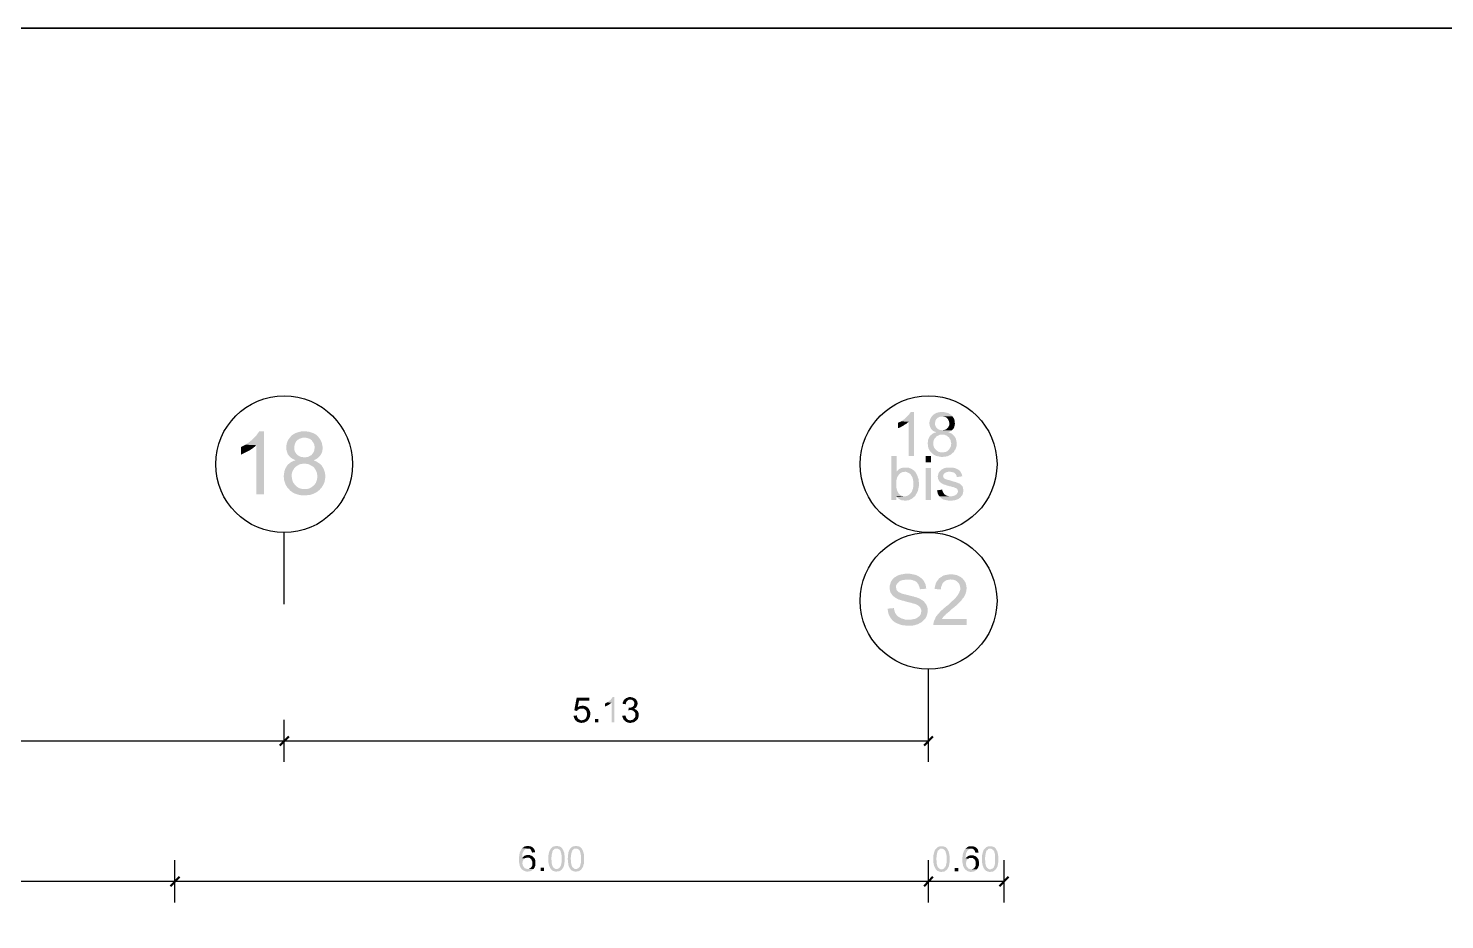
# Model space of a CAD drawing. Header units: millimetres. Extents: x 0.3 to 47.5, y 0.1 to 28.
# Drawn here: x 38.607 to 43.046, y 25.173 to 27.968 of the extents above; entities that cross this region are included whole.
import ezdxf

# ---------------------------------------------------------------- set-up
doc = ezdxf.new("R2010")
doc.units = ezdxf.units.MM
doc.layers.add('PDF _Geometria', color=7, linetype='Continuous')
doc.layers.add('PDF _Riempimenti solidi', color=7, linetype='Continuous')

msp = doc.modelspace()

# ---------------------------------------------------------------- hatches: boundary and pattern name
at = {"layer": 'PDF _Riempimenti solidi', "transparency": 33554559}
for points in [[(41.3433, 26.7357), (41.34, 26.7341), (41.3358, 26.7324), (41.3325, 26.7307), (41.3325, 26.7141), (41.3333, 26.7141), (41.3367, 26.7157), (41.34, 26.7166), (41.3433, 26.7182), (41.3467, 26.7207), (41.3508, 26.7224), (41.3508, 26.7232), (41.355, 26.7257), (41.3583, 26.7274), (41.3608, 26.7299), (41.3642, 26.7324), (41.3667, 26.7341)], [(41.3833, 26.7649), (41.3725, 26.7649), (41.3725, 26.7641), (41.3708, 26.7616), (41.3683, 26.7582), (41.3658, 26.7557), (41.3633, 26.7524), (41.3608, 26.7499), (41.3575, 26.7466), (41.355, 26.7449), (41.3525, 26.7424), (41.3492, 26.7399), (41.3467, 26.7382), (41.3433, 26.7357), (41.3667, 26.7341), (41.3667, 26.6266), (41.3833, 26.6266)], [(41.4717, 26.7649), (41.4658, 26.7649), (41.4617, 26.7641), (41.4583, 26.7632), (41.4542, 26.7624), (41.4508, 26.7607), (41.4483, 26.7591), (41.445, 26.7574), (41.4408, 26.7532), (41.4383, 26.7499), (41.4367, 26.7474), (41.435, 26.7441), (41.4333, 26.7407), (41.4325, 26.7374), (41.4317, 26.7332), (41.4317, 26.7266), (41.4325, 26.7224), (41.4333, 26.7191), (41.435, 26.7157), (41.4367, 26.7124), (41.4392, 26.7091), (41.4417, 26.7066), (41.445, 26.7049), (41.4483, 26.7032), (41.4525, 26.7016), (41.4517, 26.7007), (41.4475, 26.6999), (41.4408, 26.6966), (41.4383, 26.6941), (41.435, 26.6916), (41.4333, 26.6891), (41.4325, 26.6882), (41.43, 26.6849), (41.4292, 26.6816), (41.4275, 26.6782), (41.4267, 26.6741), (41.4267, 26.6707), (41.4258, 26.6666), (41.4267, 26.6624), (41.4267, 26.6591), (41.4275, 26.6549), (41.4283, 26.6516), (41.43, 26.6482), (41.4317, 26.6449), (41.4333, 26.6424), (41.4358, 26.6391), (41.4383, 26.6366), (41.4717, 26.6382), (41.4683, 26.6382), (41.4642, 26.6391), (41.4608, 26.6399), (41.4575, 26.6416), (41.4542, 26.6441), (41.4492, 26.6491), (41.4467, 26.6524), (41.4458, 26.6549), (41.4442, 26.6591), (41.4442, 26.6624), (41.4433, 26.6666), (41.4433, 26.6699), (41.4442, 26.6732), (41.445, 26.6766), (41.4467, 26.6799), (41.4492, 26.6832), (41.4517, 26.6857), (41.4533, 26.6882), (41.4633, 26.6932), (41.4675, 26.6941), (41.505, 26.6941), (41.5017, 26.6966), (41.495, 26.6999), (41.4908, 26.7016), (41.495, 26.7032), (41.4983, 26.7049), (41.5017, 26.7074), (41.4717, 26.7074), (41.4683, 26.7082), (41.465, 26.7082), (41.4608, 26.7099), (41.4583, 26.7116), (41.455, 26.7141), (41.4533, 26.7157), (41.4517, 26.7191), (41.45, 26.7224), (41.4492, 26.7257), (41.4492, 26.7316), (41.45, 26.7349), (41.4508, 26.7391), (41.4525, 26.7416), (41.455, 26.7449), (41.4575, 26.7466), (41.4608, 26.7482), (41.4642, 26.7499), (41.4675, 26.7507), (41.4717, 26.7507), (41.5033, 26.7516), (41.5, 26.7549), (41.4992, 26.7557), (41.4967, 26.7574), (41.4933, 26.7599), (41.49, 26.7616), (41.4833, 26.7632), (41.4792, 26.7641), (41.4758, 26.7649)], [(41.5033, 26.7516), (41.4717, 26.7507), (41.4742, 26.7507), (41.4783, 26.7499), (41.4817, 26.7491), (41.485, 26.7474), (41.4875, 26.7449), (41.4892, 26.7432), (41.4908, 26.7399), (41.4925, 26.7366), (41.4933, 26.7332), (41.4942, 26.7291), (41.4942, 26.7274), (41.4933, 26.7232), (41.4917, 26.7199), (41.49, 26.7166), (41.4875, 26.7141), (41.4858, 26.7124), (41.4825, 26.7099), (41.4758, 26.7082), (41.4717, 26.7074), (41.5017, 26.7074), (41.5042, 26.7099), (41.5067, 26.7124), (41.5092, 26.7174), (41.51, 26.7207), (41.5108, 26.7249), (41.5117, 26.7291), (41.5108, 26.7316), (41.5108, 26.7349), (41.51, 26.7391), (41.5092, 26.7424), (41.5075, 26.7457), (41.505, 26.7491)], [(39.3458, 26.7041), (39.33, 26.7041), (39.33, 26.7032), (39.3275, 26.6991), (39.3242, 26.6949), (39.3217, 26.6907), (39.3133, 26.6824), (39.3083, 26.6782), (39.3058, 26.6757), (39.3017, 26.6724), (39.2975, 26.6691), (39.2925, 26.6657), (39.2883, 26.6624), (39.3217, 26.6607), (39.3217, 26.5066), (39.3458, 26.5066)], [(39.4725, 26.7041), (39.4642, 26.7041), (39.4592, 26.7032), (39.4533, 26.7016), (39.4483, 26.6999), (39.4433, 26.6982), (39.4392, 26.6957), (39.435, 26.6932), (39.4308, 26.6899), (39.4292, 26.6874), (39.4258, 26.6832), (39.4225, 26.6791), (39.42, 26.6741), (39.4183, 26.6691), (39.4167, 26.6641), (39.4158, 26.6591), (39.4158, 26.6491), (39.4167, 26.6432), (39.4183, 26.6382), (39.42, 26.6332), (39.4233, 26.6291), (39.4233, 26.6282), (39.43, 26.6216), (39.435, 26.6182), (39.44, 26.6157), (39.445, 26.6132), (39.4442, 26.6132), (39.4383, 26.6116), (39.4333, 26.6091), (39.4292, 26.6066), (39.4208, 26.5999), (39.4175, 26.5957), (39.4167, 26.5941), (39.4142, 26.5899), (39.4117, 26.5849), (39.41, 26.5799), (39.4092, 26.5749), (39.4083, 26.5691), (39.4075, 26.5632), (39.4083, 26.5582), (39.4083, 26.5524), (39.41, 26.5474), (39.4117, 26.5424), (39.4133, 26.5374), (39.4158, 26.5332), (39.4183, 26.5291), (39.4217, 26.5249), (39.4258, 26.5207), (39.4733, 26.5232), (39.4675, 26.5232), (39.4625, 26.5241), (39.4567, 26.5257), (39.4483, 26.5307), (39.4442, 26.5349), (39.4375, 26.5432), (39.4358, 26.5474), (39.4342, 26.5524), (39.4333, 26.5582), (39.4325, 26.5632), (39.4325, 26.5682), (39.4333, 26.5732), (39.435, 26.5782), (39.4375, 26.5832), (39.44, 26.5874), (39.4442, 26.5916), (39.4475, 26.5949), (39.4517, 26.5974), (39.4558, 26.5999), (39.4608, 26.6016), (39.4667, 26.6024), (39.4725, 26.6032), (39.52, 26.6032), (39.5158, 26.6057), (39.5108, 26.6091), (39.5058, 26.6116), (39.5008, 26.6132), (39.5108, 26.6182), (39.5158, 26.6216), (39.4725, 26.6224), (39.4683, 26.6232), (39.4625, 26.6241), (39.4575, 26.6257), (39.4533, 26.6282), (39.4492, 26.6316), (39.4467, 26.6341), (39.4442, 26.6382), (39.4417, 26.6432), (39.4408, 26.6482), (39.4408, 26.6566), (39.4417, 26.6616), (39.4433, 26.6666), (39.4458, 26.6716), (39.4492, 26.6757), (39.4525, 26.6782), (39.4567, 26.6807), (39.4617, 26.6824), (39.4667, 26.6841), (39.4725, 26.6841), (39.5175, 26.6849), (39.5142, 26.6891), (39.5125, 26.6907), (39.5083, 26.6941), (39.5042, 26.6966), (39.4992, 26.6991), (39.4942, 26.7007), (39.4892, 26.7024), (39.4842, 26.7032), (39.4783, 26.7041)], [(39.5175, 26.6849), (39.4725, 26.6841), (39.4767, 26.6841), (39.4817, 26.6832), (39.4867, 26.6816), (39.4917, 26.6791), (39.4958, 26.6757), (39.4975, 26.6724), (39.5008, 26.6682), (39.5033, 26.6632), (39.505, 26.6532), (39.5042, 26.6507), (39.5033, 26.6449), (39.5017, 26.6399), (39.4992, 26.6357), (39.4958, 26.6316), (39.4933, 26.6291), (39.4883, 26.6266), (39.4842, 26.6241), (39.4783, 26.6232), (39.4725, 26.6224), (39.5158, 26.6216), (39.5192, 26.6249), (39.5225, 26.6291), (39.5242, 26.6316), (39.5267, 26.6366), (39.5283, 26.6416), (39.5292, 26.6474), (39.5292, 26.6566), (39.5283, 26.6616), (39.5275, 26.6666), (39.5258, 26.6716), (39.5233, 26.6766), (39.5208, 26.6807)], [(41.505, 26.6941), (41.4708, 26.6941), (41.475, 26.6941), (41.4792, 26.6932), (41.4825, 26.6916), (41.4858, 26.6907), (41.4883, 26.6882), (41.4917, 26.6857), (41.4942, 26.6832), (41.4958, 26.6799), (41.4975, 26.6774), (41.4983, 26.6732), (41.4992, 26.6699), (41.5, 26.6657), (41.4992, 26.6624), (41.4992, 26.6582), (41.4975, 26.6549), (41.4958, 26.6516), (41.4942, 26.6491), (41.4917, 26.6457), (41.4892, 26.6441), (41.4867, 26.6416), (41.4833, 26.6399), (41.4792, 26.6391), (41.4758, 26.6382), (41.4717, 26.6382), (41.4383, 26.6366), (41.44, 26.6349), (41.4433, 26.6324), (41.4458, 26.6307), (41.4525, 26.6274), (41.4558, 26.6266), (41.4592, 26.6257), (41.4633, 26.6249), (41.4675, 26.6241), (41.4742, 26.6241), (41.4783, 26.6249), (41.4817, 26.6249), (41.4858, 26.6257), (41.4892, 26.6266), (41.4925, 26.6282), (41.4958, 26.6299), (41.4992, 26.6316), (41.5017, 26.6341), (41.5042, 26.6366), (41.5067, 26.6382), (41.5092, 26.6416), (41.5108, 26.6449), (41.5133, 26.6474), (41.5142, 26.6507), (41.5158, 26.6549), (41.5167, 26.6582), (41.5167, 26.6707), (41.5158, 26.6741), (41.515, 26.6782), (41.5142, 26.6816), (41.5125, 26.6849), (41.51, 26.6882), (41.51, 26.6891), (41.5075, 26.6916)], [(39.2883, 26.6624), (39.2833, 26.6599), (39.2783, 26.6574), (39.2733, 26.6549), (39.2733, 26.6316), (39.2742, 26.6316), (39.2783, 26.6332), (39.2833, 26.6357), (39.2883, 26.6382), (39.2933, 26.6407), (39.2992, 26.6441), (39.3, 26.6441), (39.305, 26.6474), (39.31, 26.6507), (39.3183, 26.6574), (39.3217, 26.6607)], [(39.52, 26.6032), (39.4725, 26.6032), (39.4775, 26.6024), (39.4833, 26.6016), (39.4883, 26.5999), (39.4925, 26.5974), (39.4975, 26.5949), (39.5017, 26.5916), (39.505, 26.5874), (39.5075, 26.5832), (39.51, 26.5782), (39.5117, 26.5732), (39.5125, 26.5682), (39.5125, 26.5574), (39.5117, 26.5524), (39.51, 26.5474), (39.5083, 26.5424), (39.5017, 26.5341), (39.4983, 26.5316), (39.4933, 26.5282), (39.4892, 26.5257), (39.4842, 26.5241), (39.4783, 26.5232), (39.4733, 26.5232), (39.4258, 26.5207), (39.4275, 26.5182), (39.4317, 26.5157), (39.4358, 26.5124), (39.4408, 26.5099), (39.445, 26.5082), (39.45, 26.5066), (39.4558, 26.5049), (39.4608, 26.5041), (39.4667, 26.5032), (39.4758, 26.5032), (39.4817, 26.5041), (39.4875, 26.5041), (39.4925, 26.5057), (39.5025, 26.5091), (39.5075, 26.5116), (39.5117, 26.5141), (39.5158, 26.5174), (39.52, 26.5207), (39.5225, 26.5241), (39.5267, 26.5282), (39.5317, 26.5366), (39.5342, 26.5416), (39.5358, 26.5466), (39.5367, 26.5516), (39.5375, 26.5574), (39.5375, 26.5691), (39.5367, 26.5749), (39.535, 26.5799), (39.5333, 26.5849), (39.5308, 26.5899), (39.5283, 26.5941), (39.5275, 26.5957), (39.5242, 26.5991)], [(41.3283, 26.6266), (41.3117, 26.6266), (41.3117, 26.4891), (41.3275, 26.4891), (41.3275, 26.5016), (41.3458, 26.5016), (41.3425, 26.5032), (41.34, 26.5049), (41.3367, 26.5074), (41.3342, 26.5107), (41.3325, 26.5141), (41.3308, 26.5166), (41.33, 26.5191), (41.3292, 26.5224), (41.3283, 26.5266), (41.3275, 26.5307), (41.3275, 26.5482), (41.3283, 26.5516), (41.3292, 26.5557), (41.33, 26.5591), (41.3317, 26.5624), (41.3333, 26.5649), (41.335, 26.5674), (41.3408, 26.5732), (41.3475, 26.5766), (41.3508, 26.5766), (41.3542, 26.5774), (41.3283, 26.5774)], [(41.3558, 26.5907), (41.35, 26.5907), (41.3467, 26.5899), (41.3433, 26.5891), (41.3367, 26.5857), (41.3342, 26.5832), (41.3283, 26.5774), (41.3575, 26.5774), (41.3608, 26.5766), (41.3675, 26.5732), (41.3708, 26.5707), (41.3733, 26.5682), (41.3733, 26.5674), (41.375, 26.5649), (41.3767, 26.5624), (41.3783, 26.5591), (41.38, 26.5524), (41.3808, 26.5482), (41.3808, 26.5299), (41.38, 26.5257), (41.3792, 26.5224), (41.3775, 26.5191), (41.3767, 26.5157), (41.375, 26.5132), (41.3733, 26.5107), (41.37, 26.5074), (41.3675, 26.5049), (41.3642, 26.5032), (41.3608, 26.5016), (41.3575, 26.5007), (41.3542, 26.5007), (41.3292, 26.4991), (41.3317, 26.4957), (41.335, 26.4932), (41.3375, 26.4916), (41.3442, 26.4882), (41.3475, 26.4874), (41.3517, 26.4874), (41.355, 26.4866), (41.3558, 26.4866), (41.36, 26.4874), (41.3633, 26.4874), (41.3667, 26.4882), (41.3708, 26.4899), (41.3733, 26.4916), (41.3767, 26.4932), (41.38, 26.4957), (41.3825, 26.4982), (41.3858, 26.5007), (41.3867, 26.5016), (41.3883, 26.5041), (41.39, 26.5074), (41.3917, 26.5099), (41.3933, 26.5132), (41.395, 26.5166), (41.3958, 26.5199), (41.3967, 26.5241), (41.3975, 26.5274), (41.3983, 26.5316), (41.3983, 26.5457), (41.3975, 26.5499), (41.3975, 26.5532), (41.3967, 26.5574), (41.395, 26.5607), (41.3942, 26.5641), (41.3925, 26.5674), (41.3908, 26.5707), (41.3892, 26.5741), (41.3867, 26.5774), (41.3858, 26.5782), (41.3833, 26.5816), (41.38, 26.5832), (41.3767, 26.5857), (41.3733, 26.5874), (41.3708, 26.5882), (41.3675, 26.5899), (41.3633, 26.5907), (41.36, 26.5907)], [(41.4633, 26.5782), (41.4608, 26.5749), (41.46, 26.5732), (41.4583, 26.5666), (41.4575, 26.5624), (41.4583, 26.5599), (41.4583, 26.5557), (41.46, 26.5524), (41.4617, 26.5491), (41.4633, 26.5466), (41.4658, 26.5441), (41.4692, 26.5416), (41.4725, 26.5399), (41.475, 26.5382), (41.4775, 26.5374), (41.4808, 26.5366), (41.4842, 26.5349), (41.4883, 26.5341), (41.4933, 26.5324), (41.4983, 26.5316), (41.5025, 26.5299), (41.5075, 26.5291), (41.5108, 26.5274), (41.5133, 26.5266), (41.5158, 26.5257), (41.5183, 26.5232), (41.52, 26.5199), (41.5208, 26.5166), (41.5208, 26.5149), (41.52, 26.5116), (41.5175, 26.5082), (41.515, 26.5057), (41.5125, 26.5041), (41.51, 26.5024), (41.5058, 26.5016), (41.5025, 26.5007), (41.4975, 26.5007), (41.4633, 26.4999), (41.4692, 26.4941), (41.4717, 26.4924), (41.4742, 26.4907), (41.4808, 26.4891), (41.485, 26.4882), (41.4892, 26.4874), (41.4933, 26.4866), (41.5008, 26.4866), (41.5042, 26.4874), (41.5083, 26.4874), (41.5117, 26.4882), (41.5158, 26.4899), (41.5192, 26.4907), (41.5225, 26.4924), (41.5258, 26.4949), (41.5283, 26.4966), (41.5308, 26.4999), (41.5333, 26.5024), (41.5342, 26.5041), (41.5358, 26.5074), (41.5367, 26.5107), (41.5375, 26.5149), (41.5383, 26.5182), (41.5375, 26.5224), (41.5367, 26.5266), (41.5358, 26.5299), (41.5342, 26.5332), (41.5325, 26.5349), (41.5292, 26.5374), (41.5267, 26.5399), (41.5225, 26.5416), (41.5208, 26.5424), (41.5183, 26.5432), (41.515, 26.5449), (41.5117, 26.5457), (41.5075, 26.5466), (41.5025, 26.5482), (41.4975, 26.5499), (41.4917, 26.5516), (41.4875, 26.5524), (41.485, 26.5532), (41.4825, 26.5541), (41.4792, 26.5557), (41.4767, 26.5582), (41.475, 26.5607), (41.4742, 26.5641), (41.475, 26.5674), (41.4767, 26.5707), (41.4792, 26.5732), (41.4808, 26.5741), (41.4833, 26.5757), (41.4867, 26.5766), (41.4908, 26.5774), (41.4958, 26.5774)], [(41.495, 26.5907), (41.4875, 26.5907), (41.4833, 26.5899), (41.48, 26.5891), (41.4792, 26.5891), (41.4692, 26.5841), (41.4633, 26.5782), (41.4958, 26.5774), (41.4975, 26.5774), (41.5017, 26.5766), (41.505, 26.5757), (41.5083, 26.5749), (41.5108, 26.5732), (41.5133, 26.5707), (41.515, 26.5682), (41.5167, 26.5649), (41.5175, 26.5607), (41.5342, 26.5632), (41.5342, 26.5649), (41.5333, 26.5691), (41.5317, 26.5724), (41.53, 26.5757), (41.5283, 26.5782), (41.5275, 26.5791), (41.5258, 26.5816), (41.5225, 26.5841), (41.5192, 26.5857), (41.515, 26.5874), (41.5133, 26.5882), (41.5067, 26.5899), (41.5025, 26.5907), (41.4992, 26.5907)], [(41.4717, 26.5216), (41.455, 26.5191), (41.4558, 26.5174), (41.4567, 26.5132), (41.4575, 26.5091), (41.4608, 26.5024), (41.4633, 26.4999), (41.4975, 26.5007), (41.4933, 26.5007), (41.4892, 26.5016), (41.4858, 26.5024), (41.4825, 26.5041), (41.48, 26.5057), (41.4775, 26.5082), (41.4758, 26.5107), (41.4742, 26.5141), (41.4725, 26.5174)], [(41.3458, 26.5016), (41.3275, 26.5016), (41.3292, 26.4991), (41.3542, 26.5007), (41.3492, 26.5007)], [(41.3625, 26.2574), (41.3542, 26.2574), (41.35, 26.2566), (41.345, 26.2557), (41.3408, 26.2549), (41.3375, 26.2541), (41.3292, 26.2507), (41.3258, 26.2482), (41.3217, 26.2457), (41.3192, 26.2432), (41.3158, 26.2399), (41.3133, 26.2366), (41.3125, 26.2349), (41.31, 26.2307), (41.3092, 26.2266), (41.3075, 26.2224), (41.3067, 26.2182), (41.3067, 26.2107), (41.3075, 26.2066), (41.3083, 26.2024), (41.31, 26.1982), (41.3125, 26.1949), (41.3125, 26.1941), (41.315, 26.1907), (41.3183, 26.1874), (41.3217, 26.1849), (41.325, 26.1824), (41.3292, 26.1799), (41.33, 26.1799), (41.3325, 26.1782), (41.3358, 26.1766), (41.34, 26.1757), (41.3442, 26.1741), (41.3483, 26.1732), (41.3542, 26.1716), (41.3592, 26.1699), (41.3633, 26.1691), (41.3692, 26.1674), (41.3742, 26.1666), (41.3783, 26.1649), (41.3825, 26.1641), (41.385, 26.1632), (41.3875, 26.1624), (41.3917, 26.1607), (41.3958, 26.1582), (41.3992, 26.1557), (41.4017, 26.1532), (41.4025, 26.1524), (41.4042, 26.1482), (41.4058, 26.1449), (41.4058, 26.1391), (41.405, 26.1349), (41.4042, 26.1307), (41.4017, 26.1266), (41.3992, 26.1241), (41.3958, 26.1216), (41.3925, 26.1191), (41.3883, 26.1166), (41.3842, 26.1157), (41.3758, 26.1141), (41.3717, 26.1132), (41.3142, 26.1132), (41.3175, 26.1099), (41.3208, 26.1074), (41.3242, 26.1049), (41.3283, 26.1032), (41.3317, 26.1007), (41.3333, 26.1007), (41.3367, 26.0991), (41.3408, 26.0982), (41.345, 26.0966), (41.3492, 26.0957), (41.3533, 26.0957), (41.3583, 26.0949), (41.3775, 26.0949), (41.3825, 26.0957), (41.3867, 26.0966), (41.3908, 26.0982), (41.3942, 26.0991), (41.3983, 26.1007), (41.3992, 26.1016), (41.4033, 26.1041), (41.4075, 26.1057), (41.4167, 26.1149), (41.4192, 26.1182), (41.4208, 26.1216), (41.4225, 26.1249), (41.4242, 26.1291), (41.425, 26.1332), (41.4258, 26.1374), (41.4258, 26.1482), (41.425, 26.1524), (41.4233, 26.1566), (41.4217, 26.1607), (41.4192, 26.1641), (41.4167, 26.1674), (41.4142, 26.1707), (41.4108, 26.1732), (41.4075, 26.1757), (41.4033, 26.1782), (41.3992, 26.1807), (41.3983, 26.1807), (41.3958, 26.1816), (41.3925, 26.1832), (41.3892, 26.1841), (41.385, 26.1849), (41.3808, 26.1866), (41.3758, 26.1874), (41.37, 26.1891), (41.3642, 26.1907), (41.36, 26.1916), (41.3542, 26.1932), (41.3492, 26.1941), (41.3442, 26.1957), (41.3408, 26.1974), (41.3375, 26.1991), (41.335, 26.1999), (41.3333, 26.2016), (41.3308, 26.2041), (41.3283, 26.2074), (41.3275, 26.2116), (41.3267, 26.2157), (41.3267, 26.2182), (41.3275, 26.2224), (41.3325, 26.2291), (41.3358, 26.2324), (41.3375, 26.2341), (41.3408, 26.2357), (41.3442, 26.2366), (41.3483, 26.2382), (41.3525, 26.2382), (41.3575, 26.2391), (41.4108, 26.2391), (41.4075, 26.2424), (41.4008, 26.2474), (41.3975, 26.2499), (41.3933, 26.2516), (41.3925, 26.2524), (41.3883, 26.2541), (41.3842, 26.2549), (41.3758, 26.2566), (41.3717, 26.2574), (41.3667, 26.2574)], [(41.4108, 26.2391), (41.3633, 26.2391), (41.3717, 26.2391), (41.3767, 26.2382), (41.3808, 26.2366), (41.3842, 26.2357), (41.3875, 26.2341), (41.3908, 26.2316), (41.3933, 26.2291), (41.3958, 26.2257), (41.3975, 26.2224), (41.3992, 26.2182), (41.4008, 26.2141), (41.4017, 26.2091), (41.4217, 26.2107), (41.4208, 26.2157), (41.42, 26.2199), (41.4192, 26.2241), (41.4175, 26.2274), (41.4158, 26.2316), (41.4133, 26.2357)], [(41.5375, 26.2399), (41.4983, 26.2399), (41.5008, 26.2391), (41.505, 26.2391), (41.5092, 26.2382), (41.5133, 26.2366), (41.5167, 26.2341), (41.52, 26.2316), (41.5233, 26.2282), (41.525, 26.2249), (41.5267, 26.2207), (41.5275, 26.2166), (41.5283, 26.2124), (41.5283, 26.2091), (41.5275, 26.2049), (41.5258, 26.2016), (41.5242, 26.1974), (41.5192, 26.1891), (41.5175, 26.1866), (41.515, 26.1841), (41.5133, 26.1816), (41.5108, 26.1791), (41.5075, 26.1757), (41.5042, 26.1732), (41.4975, 26.1666), (41.4933, 26.1632), (41.4892, 26.1591), (41.4842, 26.1557), (41.4808, 26.1524), (41.4767, 26.1491), (41.4733, 26.1457), (41.47, 26.1432), (41.4667, 26.1399), (41.4642, 26.1374), (41.4617, 26.1341), (41.4592, 26.1316), (41.4575, 26.1299), (41.4542, 26.1257), (41.4517, 26.1224), (41.45, 26.1182), (41.4483, 26.1149), (41.4467, 26.1107), (41.4458, 26.1099), (41.445, 26.1057), (41.4442, 26.1016), (41.4442, 26.0974), (41.5483, 26.0974), (41.5483, 26.1157), (41.4708, 26.1157), (41.4733, 26.1199), (41.4758, 26.1232), (41.4792, 26.1266), (41.4808, 26.1274), (41.4825, 26.1299), (41.485, 26.1324), (41.4883, 26.1349), (41.4925, 26.1382), (41.4967, 26.1424), (41.5017, 26.1466), (41.5025, 26.1474), (41.5067, 26.1507), (41.515, 26.1574), (41.5242, 26.1666), (41.5267, 26.1691), (41.5292, 26.1716), (41.5325, 26.1749), (41.535, 26.1791), (41.5383, 26.1824), (41.5408, 26.1866), (41.5442, 26.1932), (41.545, 26.1949), (41.5458, 26.1991), (41.5475, 26.2032), (41.5475, 26.2074), (41.5483, 26.2116), (41.5483, 26.2124), (41.5475, 26.2166), (41.5475, 26.2207), (41.5458, 26.2249), (41.545, 26.2291), (41.5425, 26.2332), (41.5408, 26.2366)], [(41.4992, 26.2557), (41.4942, 26.2557), (41.49, 26.2549), (41.485, 26.2541), (41.4808, 26.2532), (41.4767, 26.2524), (41.4733, 26.2507), (41.47, 26.2482), (41.4667, 26.2466), (41.4633, 26.2441), (41.4608, 26.2416), (41.4583, 26.2382), (41.4533, 26.2316), (41.4517, 26.2282), (41.4508, 26.2241), (41.4492, 26.2191), (41.4483, 26.2149), (41.4475, 26.2099), (41.4675, 26.2082), (41.4675, 26.2124), (41.4683, 26.2166), (41.47, 26.2207), (41.4717, 26.2249), (41.4733, 26.2282), (41.4758, 26.2307), (41.4783, 26.2332), (41.4817, 26.2357), (41.485, 26.2374), (41.4892, 26.2382), (41.4942, 26.2391), (41.4983, 26.2399), (41.5375, 26.2399), (41.535, 26.2432), (41.5283, 26.2482), (41.525, 26.2499), (41.5208, 26.2516), (41.5175, 26.2532), (41.5133, 26.2541), (41.5083, 26.2549), (41.5042, 26.2557)], [(41.32, 26.1499), (41.3008, 26.1482), (41.3008, 26.1441), (41.3017, 26.1391), (41.3025, 26.1349), (41.3033, 26.1316), (41.305, 26.1274), (41.3075, 26.1232), (41.3092, 26.1199), (41.3117, 26.1166), (41.3142, 26.1132), (41.3667, 26.1132), (41.3633, 26.1132), (41.3592, 26.1141), (41.355, 26.1141), (41.3508, 26.1157), (41.3467, 26.1166), (41.3425, 26.1182), (41.34, 26.1199), (41.3358, 26.1216), (41.3325, 26.1241), (41.3292, 26.1274), (41.3267, 26.1307), (41.325, 26.1332), (41.3233, 26.1366), (41.3225, 26.1407), (41.3208, 26.1449)], [(40.365, 25.8691), (40.3258, 25.8691), (40.3183, 25.8291), (40.3267, 25.8274), (40.3283, 25.8291), (40.3292, 25.8307), (40.3308, 25.8316), (40.3333, 25.8332), (40.335, 25.8341), (40.3367, 25.8349), (40.3417, 25.8349), (40.3617, 25.8366), (40.36, 25.8382), (40.3292, 25.8391), (40.3333, 25.8599), (40.365, 25.8599)], [(40.3442, 25.8441), (40.3433, 25.8441), (40.3408, 25.8432), (40.3392, 25.8432), (40.3367, 25.8424), (40.335, 25.8424), (40.3333, 25.8416), (40.3308, 25.8399), (40.3292, 25.8391), (40.36, 25.8382), (40.3583, 25.8391), (40.3567, 25.8407), (40.3542, 25.8416), (40.3525, 25.8424), (40.3508, 25.8432), (40.3483, 25.8432), (40.3458, 25.8441)], [(40.4217, 25.8541), (40.4192, 25.8532), (40.4175, 25.8516), (40.415, 25.8507), (40.415, 25.8416), (40.4158, 25.8416), (40.4192, 25.8432), (40.4217, 25.8441), (40.4233, 25.8449), (40.4258, 25.8466), (40.4283, 25.8482), (40.43, 25.8491), (40.4317, 25.8507), (40.4333, 25.8516), (40.435, 25.8532)], [(40.4442, 25.8707), (40.4383, 25.8707), (40.4375, 25.8699), (40.4367, 25.8682), (40.4358, 25.8666), (40.4342, 25.8649), (40.4333, 25.8632), (40.4317, 25.8616), (40.4292, 25.8599), (40.4283, 25.8591), (40.4267, 25.8574), (40.425, 25.8566), (40.4233, 25.8549), (40.4217, 25.8541), (40.435, 25.8532), (40.435, 25.7916), (40.4442, 25.7916)], [(40.4758, 25.8641), (40.475, 25.8624), (40.4733, 25.8607), (40.4725, 25.8591), (40.4717, 25.8566), (40.4708, 25.8549), (40.47, 25.8524), (40.47, 25.8499), (40.4792, 25.8482), (40.48, 25.8499), (40.48, 25.8524), (40.4808, 25.8541), (40.4817, 25.8557), (40.4833, 25.8574), (40.4842, 25.8591), (40.4858, 25.8599), (40.4875, 25.8616), (40.4892, 25.8624), (40.4933, 25.8624)], [(40.4933, 25.8707), (40.4892, 25.8707), (40.4875, 25.8699), (40.485, 25.8691), (40.4833, 25.8682), (40.4808, 25.8674), (40.4792, 25.8666), (40.4775, 25.8649), (40.4758, 25.8641), (40.4933, 25.8624), (40.4975, 25.8624), (40.4992, 25.8616), (40.5017, 25.8607), (40.5042, 25.8582), (40.5058, 25.8549), (40.5067, 25.8524), (40.5067, 25.8491), (40.5058, 25.8474), (40.5058, 25.8449), (40.5042, 25.8432), (40.5033, 25.8416), (40.5017, 25.8407), (40.5008, 25.8399), (40.4992, 25.8391), (40.4967, 25.8382), (40.495, 25.8374), (40.4908, 25.8374), (40.5092, 25.8366), (40.5108, 25.8374), (40.5125, 25.8391), (40.5133, 25.8407), (40.5142, 25.8416), (40.515, 25.8441), (40.5158, 25.8457), (40.5167, 25.8482), (40.5167, 25.8524), (40.5158, 25.8541), (40.5158, 25.8566), (40.515, 25.8582), (40.5133, 25.8607), (40.5125, 25.8624), (40.5108, 25.8641), (40.5092, 25.8657), (40.5075, 25.8666), (40.505, 25.8682), (40.5042, 25.8682), (40.5017, 25.8691), (40.5, 25.8699), (40.4975, 25.8699), (40.4958, 25.8707)], [(40.4892, 25.8374), (40.4875, 25.8291), (40.4883, 25.8291), (40.4908, 25.8299), (40.495, 25.8299), (40.5133, 25.8307), (40.5117, 25.8316), (40.51, 25.8324), (40.5075, 25.8332), (40.5058, 25.8341), (40.5075, 25.8349), (40.5092, 25.8366), (40.4908, 25.8374)], [(40.3267, 25.8132), (40.3158, 25.8124), (40.3167, 25.8107), (40.3167, 25.8091), (40.3175, 25.8066), (40.3183, 25.8049), (40.3192, 25.8024), (40.3208, 25.7991), (40.3225, 25.7974), (40.3242, 25.7966), (40.325, 25.7949), (40.3267, 25.7941), (40.3283, 25.7932), (40.3308, 25.7924), (40.3325, 25.7916), (40.335, 25.7907), (40.3367, 25.7907), (40.3392, 25.7899), (40.3417, 25.7899), (40.3442, 25.7907), (40.3483, 25.7907), (40.3508, 25.7916), (40.3525, 25.7924), (40.3542, 25.7932), (40.3558, 25.7941), (40.3575, 25.7949), (40.3608, 25.7982), (40.3392, 25.7982), (40.3375, 25.7991), (40.335, 25.7999), (40.3333, 25.8007), (40.3317, 25.8016), (40.3308, 25.8032), (40.3292, 25.8049), (40.3283, 25.8066), (40.3275, 25.8082), (40.3267, 25.8107)], [(40.3617, 25.8366), (40.3417, 25.8349), (40.3467, 25.8349), (40.3483, 25.8341), (40.35, 25.8332), (40.3517, 25.8316), (40.3533, 25.8307), (40.3542, 25.8299), (40.3558, 25.8282), (40.3567, 25.8257), (40.3575, 25.8241), (40.3575, 25.8224), (40.3583, 25.8199), (40.3583, 25.8149), (40.3575, 25.8124), (40.3575, 25.8107), (40.3567, 25.8082), (40.3558, 25.8066), (40.355, 25.8049), (40.3533, 25.8032), (40.3517, 25.8016), (40.35, 25.8007), (40.3475, 25.7991), (40.3458, 25.7991), (40.3433, 25.7982), (40.3417, 25.7982), (40.3608, 25.7982), (40.3625, 25.7999), (40.3633, 25.8016), (40.365, 25.8041), (40.3667, 25.8074), (40.3675, 25.8099), (40.3675, 25.8116), (40.3683, 25.8141), (40.3683, 25.8241), (40.3675, 25.8257), (40.3667, 25.8282), (40.3658, 25.8299), (40.365, 25.8316), (40.3642, 25.8332), (40.3625, 25.8349)], [(40.4783, 25.8132), (40.4692, 25.8124), (40.4692, 25.8091), (40.47, 25.8066), (40.4708, 25.8049), (40.4717, 25.8032), (40.4725, 25.8016), (40.4733, 25.7991), (40.475, 25.7982), (40.4942, 25.7982), (40.4917, 25.7982), (40.49, 25.7991), (40.4875, 25.7991), (40.4858, 25.8007), (40.4842, 25.8016), (40.4842, 25.8024), (40.4825, 25.8032), (40.4817, 25.8049), (40.4808, 25.8066), (40.48, 25.8091), (40.4792, 25.8107)], [(40.5133, 25.8307), (40.495, 25.8299), (40.4983, 25.8299), (40.5008, 25.8291), (40.5042, 25.8274), (40.5058, 25.8257), (40.5067, 25.8249), (40.5083, 25.8232), (40.5092, 25.8207), (40.5092, 25.8191), (40.51, 25.8166), (40.51, 25.8124), (40.5092, 25.8099), (40.5092, 25.8082), (40.5083, 25.8066), (40.505, 25.8032), (40.5042, 25.8016), (40.5017, 25.7999), (40.5, 25.7991), (40.4983, 25.7991), (40.4958, 25.7982), (40.475, 25.7982), (40.4767, 25.7966), (40.4775, 25.7957), (40.4792, 25.7941), (40.4808, 25.7932), (40.4833, 25.7924), (40.4867, 25.7907), (40.4892, 25.7907), (40.4917, 25.7899), (40.4958, 25.7899), (40.4975, 25.7907), (40.5, 25.7907), (40.5017, 25.7916), (40.5042, 25.7916), (40.5058, 25.7924), (40.5075, 25.7932), (40.5092, 25.7949), (40.5108, 25.7957), (40.5125, 25.7974), (40.5133, 25.7974), (40.5142, 25.7991), (40.5158, 25.8007), (40.5175, 25.8024), (40.5183, 25.8041), (40.5192, 25.8066), (40.5192, 25.8082), (40.52, 25.8107), (40.52, 25.8199), (40.5192, 25.8224), (40.5183, 25.8241), (40.5175, 25.8257), (40.5167, 25.8274), (40.515, 25.8291)], [(40.155, 25.3966), (40.1533, 25.3949), (40.1525, 25.3932), (40.1517, 25.3924), (40.1492, 25.3874), (40.1483, 25.3849), (40.1475, 25.3832), (40.1467, 25.3816), (40.1467, 25.3791), (40.1458, 25.3774), (40.1458, 25.3724), (40.145, 25.3699), (40.145, 25.3532), (40.1458, 25.3507), (40.1458, 25.3482), (40.1467, 25.3457), (40.1467, 25.3441), (40.1475, 25.3416), (40.1483, 25.3399), (40.1492, 25.3382), (40.15, 25.3366), (40.1508, 25.3349), (40.1517, 25.3341), (40.1525, 25.3324), (40.1533, 25.3316), (40.155, 25.3299), (40.1567, 25.3291), (40.1583, 25.3274), (40.16, 25.3266), (40.1633, 25.3249), (40.1658, 25.3241), (40.1675, 25.3241), (40.17, 25.3232), (40.1725, 25.3232), (40.175, 25.3241), (40.1792, 25.3241), (40.1808, 25.3249), (40.1833, 25.3257), (40.185, 25.3266), (40.185, 25.3274), (40.1867, 25.3282), (40.1883, 25.3299), (40.19, 25.3316), (40.17, 25.3316), (40.1683, 25.3324), (40.1658, 25.3332), (40.1642, 25.3341), (40.1633, 25.3341), (40.1617, 25.3357), (40.1608, 25.3374), (40.1592, 25.3391), (40.1583, 25.3407), (40.1575, 25.3416), (40.1567, 25.3441), (40.1567, 25.3457), (40.1558, 25.3482), (40.1558, 25.3507), (40.1567, 25.3532), (40.1567, 25.3557), (40.1575, 25.3574), (40.1583, 25.3591), (40.1592, 25.3616), (40.1608, 25.3624), (40.1617, 25.3641), (40.1633, 25.3649), (40.1542, 25.3657), (40.155, 25.3666), (40.155, 25.3766), (40.1558, 25.3782), (40.1558, 25.3807), (40.1575, 25.3841), (40.1583, 25.3849), (40.1592, 25.3874), (40.16, 25.3891), (40.1617, 25.3907), (40.1633, 25.3924), (40.1642, 25.3932), (40.1667, 25.3949), (40.1683, 25.3957), (40.1725, 25.3957)], [(40.1733, 25.4041), (40.17, 25.4041), (40.1675, 25.4032), (40.165, 25.4032), (40.1617, 25.4016), (40.16, 25.4007), (40.1583, 25.3991), (40.1567, 25.3982), (40.155, 25.3966), (40.1725, 25.3957), (40.1767, 25.3957), (40.1792, 25.3949), (40.1808, 25.3932), (40.1825, 25.3916), (40.1833, 25.3899), (40.1842, 25.3882), (40.1858, 25.3832), (40.1958, 25.3841), (40.195, 25.3857), (40.195, 25.3882), (40.1942, 25.3899), (40.1933, 25.3924), (40.1925, 25.3941), (40.1917, 25.3957), (40.19, 25.3974), (40.1883, 25.3991), (40.1875, 25.3999), (40.1858, 25.4007), (40.1842, 25.4016), (40.1817, 25.4024), (40.18, 25.4032), (40.1775, 25.4032), (40.1758, 25.4041)], [(40.245, 25.3957), (40.2442, 25.3941), (40.2425, 25.3924), (40.2417, 25.3907), (40.2408, 25.3882), (40.24, 25.3866), (40.24, 25.3857), (40.2392, 25.3841), (40.2392, 25.3824), (40.2383, 25.3799), (40.2383, 25.3782), (40.2375, 25.3757), (40.2375, 25.3666), (40.2367, 25.3641), (40.2367, 25.3624), (40.2375, 25.3599), (40.2375, 25.3516), (40.2383, 25.3499), (40.2383, 25.3474), (40.2392, 25.3449), (40.2392, 25.3432), (40.24, 25.3416), (40.2408, 25.3391), (40.2417, 25.3374), (40.2425, 25.3357), (40.2433, 25.3341), (40.2442, 25.3332), (40.245, 25.3316), (40.2458, 25.3307), (40.2625, 25.3316), (40.26, 25.3316), (40.2583, 25.3324), (40.2567, 25.3332), (40.255, 25.3349), (40.2533, 25.3357), (40.2517, 25.3382), (40.2508, 25.3391), (40.2492, 25.3424), (40.2492, 25.3441), (40.2483, 25.3457), (40.2483, 25.3474), (40.2475, 25.3499), (40.2475, 25.3574), (40.2467, 25.3607), (40.2467, 25.3682), (40.2475, 25.3716), (40.2475, 25.3766), (40.2483, 25.3782), (40.2483, 25.3807), (40.2492, 25.3824), (40.2492, 25.3849), (40.25, 25.3866), (40.2508, 25.3874), (40.2508, 25.3891), (40.2517, 25.3907), (40.2533, 25.3916), (40.255, 25.3932), (40.2567, 25.3949), (40.2583, 25.3957), (40.2625, 25.3957)], [(40.2625, 25.4041), (40.26, 25.4041), (40.2583, 25.4032), (40.2558, 25.4032), (40.2542, 25.4024), (40.2517, 25.4016), (40.25, 25.4007), (40.2483, 25.3991), (40.2467, 25.3974), (40.245, 25.3957), (40.2658, 25.3957), (40.2675, 25.3949), (40.2692, 25.3941), (40.2708, 25.3932), (40.2742, 25.3899), (40.2742, 25.3891), (40.275, 25.3882), (40.2758, 25.3866), (40.2758, 25.3849), (40.2767, 25.3832), (40.2767, 25.3816), (40.2775, 25.3799), (40.2775, 25.3774), (40.2783, 25.3749), (40.2783, 25.3516), (40.2775, 25.3499), (40.2775, 25.3474), (40.2767, 25.3457), (40.2767, 25.3432), (40.2758, 25.3416), (40.275, 25.3407), (40.275, 25.3391), (40.2742, 25.3382), (40.2733, 25.3374), (40.27, 25.3341), (40.2683, 25.3332), (40.2667, 25.3324), (40.265, 25.3316), (40.2625, 25.3316), (40.2458, 25.3307), (40.2475, 25.3291), (40.2483, 25.3282), (40.25, 25.3266), (40.2525, 25.3257), (40.2542, 25.3249), (40.2558, 25.3241), (40.2583, 25.3241), (40.26, 25.3232), (40.2633, 25.3232), (40.265, 25.3241), (40.27, 25.3241), (40.2733, 25.3257), (40.2758, 25.3274), (40.2767, 25.3282), (40.2775, 25.3282), (40.2792, 25.3299), (40.28, 25.3316), (40.2817, 25.3332), (40.2825, 25.3349), (40.2842, 25.3374), (40.285, 25.3391), (40.2858, 25.3416), (40.2858, 25.3432), (40.2867, 25.3457), (40.2875, 25.3474), (40.2875, 25.3516), (40.2883, 25.3541), (40.2883, 25.3724), (40.2875, 25.3749), (40.2875, 25.3791), (40.2867, 25.3807), (40.2867, 25.3824), (40.2858, 25.3841), (40.285, 25.3866), (40.285, 25.3882), (40.2833, 25.3907), (40.2825, 25.3924), (40.2817, 25.3941), (40.2808, 25.3957), (40.2792, 25.3974), (40.2775, 25.3991), (40.2758, 25.4007), (40.2742, 25.4016), (40.2733, 25.4016), (40.2717, 25.4024), (40.2692, 25.4032), (40.2675, 25.4032), (40.265, 25.4041)], [(40.3058, 25.3957), (40.305, 25.3941), (40.3033, 25.3924), (40.3025, 25.3907), (40.3017, 25.3882), (40.3008, 25.3866), (40.3008, 25.3857), (40.3, 25.3841), (40.3, 25.3824), (40.2992, 25.3799), (40.2992, 25.3782), (40.2983, 25.3757), (40.2983, 25.3666), (40.2975, 25.3641), (40.2975, 25.3624), (40.2983, 25.3599), (40.2983, 25.3516), (40.2992, 25.3499), (40.2992, 25.3474), (40.3, 25.3449), (40.3, 25.3432), (40.3008, 25.3416), (40.3017, 25.3391), (40.3042, 25.3341), (40.305, 25.3332), (40.3058, 25.3316), (40.3067, 25.3307), (40.3233, 25.3316), (40.3208, 25.3316), (40.3192, 25.3324), (40.3175, 25.3332), (40.3158, 25.3349), (40.3142, 25.3357), (40.3125, 25.3382), (40.3117, 25.3391), (40.3108, 25.3407), (40.31, 25.3424), (40.31, 25.3441), (40.3092, 25.3457), (40.3092, 25.3474), (40.3083, 25.3499), (40.3083, 25.3574), (40.3075, 25.3607), (40.3075, 25.3682), (40.3083, 25.3716), (40.3083, 25.3766), (40.3092, 25.3782), (40.3092, 25.3807), (40.31, 25.3824), (40.31, 25.3849), (40.3108, 25.3866), (40.3117, 25.3874), (40.3117, 25.3891), (40.3125, 25.3907), (40.3142, 25.3916), (40.3158, 25.3932), (40.3175, 25.3949), (40.3192, 25.3957), (40.3233, 25.3957)], [(40.3233, 25.4041), (40.3208, 25.4041), (40.3192, 25.4032), (40.3167, 25.4032), (40.315, 25.4024), (40.3125, 25.4016), (40.3108, 25.4007), (40.3058, 25.3957), (40.3267, 25.3957), (40.3283, 25.3949), (40.3317, 25.3932), (40.3333, 25.3916), (40.335, 25.3899), (40.335, 25.3891), (40.3358, 25.3882), (40.3367, 25.3866), (40.3367, 25.3849), (40.3375, 25.3832), (40.3375, 25.3816), (40.3383, 25.3799), (40.3383, 25.3774), (40.3392, 25.3749), (40.3392, 25.3516), (40.3383, 25.3499), (40.3383, 25.3474), (40.3375, 25.3457), (40.3375, 25.3432), (40.3367, 25.3416), (40.3358, 25.3407), (40.3358, 25.3391), (40.335, 25.3382), (40.3342, 25.3374), (40.3325, 25.3357), (40.3308, 25.3341), (40.3275, 25.3324), (40.3258, 25.3316), (40.3233, 25.3316), (40.3067, 25.3307), (40.3083, 25.3291), (40.3092, 25.3282), (40.3108, 25.3266), (40.3133, 25.3257), (40.315, 25.3249), (40.3167, 25.3241), (40.3192, 25.3241), (40.3208, 25.3232), (40.3242, 25.3232), (40.3258, 25.3241), (40.3308, 25.3241), (40.3325, 25.3249), (40.3342, 25.3257), (40.3367, 25.3274), (40.3375, 25.3282), (40.3383, 25.3282), (40.34, 25.3299), (40.3408, 25.3316), (40.3425, 25.3332), (40.3433, 25.3349), (40.345, 25.3374), (40.3458, 25.3391), (40.3467, 25.3416), (40.3467, 25.3432), (40.3475, 25.3457), (40.3483, 25.3474), (40.3483, 25.3516), (40.3492, 25.3541), (40.3492, 25.3724), (40.3483, 25.3749), (40.3483, 25.3791), (40.3475, 25.3807), (40.3475, 25.3824), (40.3467, 25.3841), (40.3458, 25.3866), (40.3458, 25.3882), (40.3442, 25.3907), (40.3433, 25.3924), (40.3425, 25.3941), (40.3417, 25.3957), (40.3367, 25.4007), (40.335, 25.4016), (40.3342, 25.4016), (40.3325, 25.4024), (40.33, 25.4032), (40.3283, 25.4032), (40.3258, 25.4041)], [(41.4517, 25.3949), (41.4508, 25.3932), (41.4492, 25.3916), (41.4483, 25.3899), (41.4475, 25.3874), (41.4467, 25.3857), (41.4467, 25.3849), (41.4458, 25.3832), (41.4458, 25.3816), (41.445, 25.3791), (41.445, 25.3774), (41.4442, 25.3749), (41.4442, 25.3657), (41.4433, 25.3632), (41.4433, 25.3616), (41.4442, 25.3591), (41.4442, 25.3507), (41.445, 25.3491), (41.445, 25.3466), (41.4458, 25.3441), (41.4458, 25.3424), (41.4467, 25.3407), (41.4475, 25.3382), (41.4483, 25.3366), (41.4492, 25.3349), (41.45, 25.3332), (41.4508, 25.3324), (41.4517, 25.3307), (41.4525, 25.3299), (41.4692, 25.3307), (41.4667, 25.3307), (41.4633, 25.3324), (41.4617, 25.3341), (41.46, 25.3349), (41.4583, 25.3374), (41.4575, 25.3382), (41.4567, 25.3399), (41.4558, 25.3416), (41.4558, 25.3432), (41.455, 25.3449), (41.455, 25.3466), (41.4542, 25.3491), (41.4542, 25.3566), (41.4533, 25.3599), (41.4533, 25.3674), (41.4542, 25.3707), (41.4542, 25.3757), (41.455, 25.3774), (41.455, 25.3799), (41.4558, 25.3816), (41.4558, 25.3841), (41.4567, 25.3857), (41.4575, 25.3866), (41.4575, 25.3882), (41.4583, 25.3899), (41.46, 25.3907), (41.4617, 25.3924), (41.4633, 25.3941), (41.465, 25.3949), (41.4692, 25.3949)], [(41.4692, 25.4032), (41.4667, 25.4032), (41.465, 25.4024), (41.4625, 25.4024), (41.4608, 25.4016), (41.4583, 25.4007), (41.4567, 25.3999), (41.455, 25.3982), (41.4533, 25.3966), (41.4517, 25.3949), (41.4725, 25.3949), (41.4742, 25.3941), (41.4758, 25.3932), (41.4775, 25.3924), (41.4792, 25.3907), (41.4808, 25.3891), (41.4808, 25.3882), (41.4817, 25.3874), (41.4825, 25.3857), (41.4825, 25.3841), (41.4833, 25.3824), (41.4833, 25.3807), (41.4842, 25.3791), (41.4842, 25.3766), (41.485, 25.3741), (41.485, 25.3507), (41.4842, 25.3491), (41.4842, 25.3466), (41.4833, 25.3449), (41.4833, 25.3424), (41.4825, 25.3407), (41.4817, 25.3399), (41.4817, 25.3382), (41.48, 25.3366), (41.4783, 25.3349), (41.4767, 25.3332), (41.475, 25.3324), (41.4717, 25.3307), (41.4692, 25.3307), (41.4525, 25.3299), (41.4542, 25.3282), (41.455, 25.3274), (41.4567, 25.3257), (41.4592, 25.3249), (41.4608, 25.3241), (41.4625, 25.3232), (41.465, 25.3232), (41.4667, 25.3224), (41.47, 25.3224), (41.4717, 25.3232), (41.4767, 25.3232), (41.4783, 25.3241), (41.48, 25.3249), (41.4825, 25.3266), (41.4833, 25.3274), (41.4842, 25.3274), (41.4858, 25.3291), (41.4867, 25.3307), (41.4883, 25.3324), (41.4892, 25.3341), (41.4908, 25.3366), (41.4917, 25.3382), (41.4925, 25.3407), (41.4925, 25.3424), (41.4933, 25.3449), (41.4942, 25.3466), (41.4942, 25.3507), (41.495, 25.3532), (41.495, 25.3716), (41.4942, 25.3741), (41.4942, 25.3782), (41.4933, 25.3799), (41.4933, 25.3816), (41.4925, 25.3832), (41.4917, 25.3857), (41.4917, 25.3874), (41.49, 25.3899), (41.4892, 25.3916), (41.4883, 25.3932), (41.4875, 25.3949), (41.4858, 25.3966), (41.4842, 25.3982), (41.4825, 25.3999), (41.4808, 25.4007), (41.48, 25.4007), (41.4783, 25.4016), (41.4758, 25.4024), (41.4742, 25.4024), (41.4717, 25.4032)], [(41.545, 25.3957), (41.5433, 25.3941), (41.5425, 25.3924), (41.5417, 25.3916), (41.5408, 25.3899), (41.54, 25.3882), (41.5392, 25.3866), (41.5383, 25.3841), (41.5375, 25.3824), (41.5367, 25.3807), (41.5367, 25.3782), (41.5358, 25.3766), (41.5358, 25.3716), (41.535, 25.3691), (41.535, 25.3524), (41.5358, 25.3499), (41.5358, 25.3474), (41.5367, 25.3449), (41.5367, 25.3432), (41.5375, 25.3407), (41.54, 25.3357), (41.5408, 25.3341), (41.5417, 25.3332), (41.5425, 25.3316), (41.5433, 25.3307), (41.545, 25.3291), (41.5467, 25.3282), (41.5483, 25.3266), (41.5517, 25.3249), (41.5533, 25.3241), (41.5558, 25.3232), (41.5575, 25.3232), (41.56, 25.3224), (41.5625, 25.3224), (41.565, 25.3232), (41.5692, 25.3232), (41.5708, 25.3241), (41.5733, 25.3249), (41.575, 25.3257), (41.575, 25.3266), (41.5767, 25.3274), (41.5783, 25.3291), (41.58, 25.3307), (41.56, 25.3307), (41.5583, 25.3316), (41.5558, 25.3324), (41.5542, 25.3332), (41.5533, 25.3332), (41.5517, 25.3349), (41.5508, 25.3366), (41.5492, 25.3382), (41.5483, 25.3399), (41.5475, 25.3407), (41.5467, 25.3432), (41.5467, 25.3449), (41.5458, 25.3474), (41.5458, 25.3499), (41.5467, 25.3524), (41.5467, 25.3549), (41.5475, 25.3566), (41.5483, 25.3582), (41.5492, 25.3607), (41.5508, 25.3616), (41.5517, 25.3632), (41.5533, 25.3641), (41.5442, 25.3649), (41.545, 25.3657), (41.545, 25.3757), (41.5458, 25.3774), (41.5458, 25.3799), (41.5467, 25.3816), (41.5475, 25.3832), (41.5483, 25.3841), (41.5492, 25.3866), (41.55, 25.3882), (41.5517, 25.3899), (41.5533, 25.3916), (41.5542, 25.3924), (41.5567, 25.3941), (41.5583, 25.3949), (41.5625, 25.3949)], [(41.5633, 25.4032), (41.56, 25.4032), (41.5575, 25.4024), (41.555, 25.4024), (41.5533, 25.4016), (41.5517, 25.4007), (41.55, 25.3999), (41.5483, 25.3982), (41.5467, 25.3974), (41.545, 25.3957), (41.5625, 25.3949), (41.5667, 25.3949), (41.5692, 25.3941), (41.5708, 25.3924), (41.5725, 25.3907), (41.5742, 25.3874), (41.575, 25.3849), (41.5758, 25.3824), (41.5858, 25.3832), (41.585, 25.3849), (41.585, 25.3874), (41.5842, 25.3891), (41.5833, 25.3916), (41.5825, 25.3932), (41.5817, 25.3949), (41.58, 25.3966), (41.5783, 25.3982), (41.5775, 25.3991), (41.5758, 25.3999), (41.5742, 25.4007), (41.5717, 25.4016), (41.57, 25.4024), (41.5675, 25.4024), (41.5658, 25.4032)], [(41.6042, 25.3949), (41.6033, 25.3932), (41.6017, 25.3916), (41.6008, 25.3899), (41.6, 25.3874), (41.5992, 25.3857), (41.5992, 25.3849), (41.5983, 25.3832), (41.5983, 25.3816), (41.5975, 25.3791), (41.5975, 25.3774), (41.5967, 25.3749), (41.5967, 25.3657), (41.5958, 25.3632), (41.5958, 25.3616), (41.5967, 25.3591), (41.5967, 25.3507), (41.5975, 25.3491), (41.5975, 25.3466), (41.5983, 25.3441), (41.5983, 25.3424), (41.5992, 25.3407), (41.6, 25.3382), (41.6008, 25.3366), (41.6017, 25.3349), (41.6025, 25.3332), (41.6033, 25.3324), (41.6042, 25.3307), (41.605, 25.3299), (41.6217, 25.3307), (41.6192, 25.3307), (41.6158, 25.3324), (41.6142, 25.3341), (41.6125, 25.3349), (41.6108, 25.3374), (41.61, 25.3382), (41.6092, 25.3399), (41.6083, 25.3416), (41.6083, 25.3432), (41.6075, 25.3449), (41.6075, 25.3466), (41.6067, 25.3491), (41.6067, 25.3566), (41.6058, 25.3599), (41.6058, 25.3674), (41.6067, 25.3707), (41.6067, 25.3757), (41.6075, 25.3774), (41.6075, 25.3799), (41.6083, 25.3816), (41.6083, 25.3841), (41.6092, 25.3857), (41.61, 25.3866), (41.61, 25.3882), (41.6108, 25.3899), (41.6125, 25.3907), (41.6142, 25.3924), (41.6158, 25.3941), (41.6175, 25.3949), (41.6217, 25.3949)], [(41.6217, 25.4032), (41.6192, 25.4032), (41.6175, 25.4024), (41.615, 25.4024), (41.6133, 25.4016), (41.6108, 25.4007), (41.6092, 25.3999), (41.6075, 25.3982), (41.6058, 25.3966), (41.6042, 25.3949), (41.625, 25.3949), (41.6267, 25.3941), (41.6283, 25.3932), (41.63, 25.3924), (41.6317, 25.3907), (41.6333, 25.3891), (41.6333, 25.3882), (41.6342, 25.3874), (41.635, 25.3857), (41.635, 25.3841), (41.6358, 25.3824), (41.6358, 25.3807), (41.6367, 25.3791), (41.6367, 25.3766), (41.6375, 25.3741), (41.6375, 25.3507), (41.6367, 25.3491), (41.6367, 25.3466), (41.6358, 25.3449), (41.6358, 25.3424), (41.635, 25.3407), (41.6342, 25.3399), (41.6342, 25.3382), (41.6292, 25.3332), (41.6275, 25.3324), (41.6258, 25.3316), (41.6242, 25.3307), (41.6217, 25.3307), (41.605, 25.3299), (41.6067, 25.3282), (41.6075, 25.3274), (41.6092, 25.3257), (41.6117, 25.3249), (41.6133, 25.3241), (41.615, 25.3232), (41.6175, 25.3232), (41.6192, 25.3224), (41.6225, 25.3224), (41.6242, 25.3232), (41.6292, 25.3232), (41.6325, 25.3249), (41.635, 25.3266), (41.6358, 25.3274), (41.6367, 25.3274), (41.6383, 25.3291), (41.6392, 25.3307), (41.6408, 25.3324), (41.6417, 25.3341), (41.6433, 25.3366), (41.6442, 25.3382), (41.645, 25.3407), (41.645, 25.3424), (41.6458, 25.3449), (41.6467, 25.3466), (41.6467, 25.3507), (41.6475, 25.3532), (41.6475, 25.3716), (41.6467, 25.3741), (41.6467, 25.3782), (41.6458, 25.3799), (41.6458, 25.3816), (41.645, 25.3832), (41.6442, 25.3857), (41.6442, 25.3874), (41.6425, 25.3899), (41.6417, 25.3916), (41.6408, 25.3932), (41.64, 25.3949), (41.6383, 25.3966), (41.6367, 25.3982), (41.635, 25.3999), (41.6333, 25.4007), (41.6325, 25.4007), (41.6308, 25.4016), (41.6283, 25.4024), (41.6267, 25.4024), (41.6242, 25.4032)], [(40.1733, 25.3757), (40.1692, 25.3757), (40.1675, 25.3749), (40.165, 25.3741), (40.1633, 25.3732), (40.1625, 25.3732), (40.1608, 25.3716), (40.1592, 25.3707), (40.1542, 25.3657), (40.1633, 25.3649), (40.1658, 25.3666), (40.1675, 25.3666), (40.1692, 25.3674), (40.1717, 25.3674), (40.19, 25.3691), (40.1892, 25.3699), (40.1875, 25.3716), (40.1858, 25.3724), (40.1842, 25.3732), (40.1817, 25.3741), (40.18, 25.3749), (40.1783, 25.3757), (40.1758, 25.3757)], [(40.19, 25.3691), (40.1717, 25.3674), (40.1758, 25.3674), (40.1775, 25.3666), (40.1792, 25.3657), (40.1808, 25.3641), (40.1825, 25.3624), (40.1833, 25.3624), (40.1842, 25.3607), (40.185, 25.3591), (40.1858, 25.3566), (40.1867, 25.3549), (40.1867, 25.3432), (40.1858, 25.3416), (40.185, 25.3399), (40.1842, 25.3382), (40.1825, 25.3366), (40.1817, 25.3357), (40.18, 25.3341), (40.1783, 25.3332), (40.1767, 25.3324), (40.1742, 25.3316), (40.1725, 25.3316), (40.19, 25.3316), (40.1917, 25.3332), (40.1925, 25.3349), (40.1942, 25.3366), (40.1942, 25.3374), (40.195, 25.3399), (40.1958, 25.3416), (40.1967, 25.3441), (40.1967, 25.3557), (40.1958, 25.3582), (40.1958, 25.3599), (40.195, 25.3624), (40.1942, 25.3641), (40.1925, 25.3657), (40.1917, 25.3674)], [(41.5633, 25.3749), (41.5592, 25.3749), (41.5575, 25.3741), (41.555, 25.3732), (41.5533, 25.3724), (41.5525, 25.3724), (41.5508, 25.3707), (41.5492, 25.3699), (41.5475, 25.3682), (41.5458, 25.3666), (41.5442, 25.3649), (41.5533, 25.3641), (41.5558, 25.3657), (41.5575, 25.3657), (41.5592, 25.3666), (41.5617, 25.3666), (41.58, 25.3682), (41.5792, 25.3691), (41.5775, 25.3707), (41.5758, 25.3716), (41.5742, 25.3724), (41.5717, 25.3732), (41.57, 25.3741), (41.5683, 25.3749), (41.5658, 25.3749)], [(41.58, 25.3682), (41.5617, 25.3666), (41.5658, 25.3666), (41.5675, 25.3657), (41.5692, 25.3649), (41.5708, 25.3632), (41.5725, 25.3616), (41.5733, 25.3616), (41.575, 25.3582), (41.5758, 25.3557), (41.5767, 25.3541), (41.5767, 25.3424), (41.5758, 25.3407), (41.575, 25.3391), (41.5742, 25.3374), (41.5725, 25.3357), (41.5717, 25.3349), (41.57, 25.3332), (41.5683, 25.3324), (41.5667, 25.3316), (41.5642, 25.3307), (41.5625, 25.3307), (41.58, 25.3307), (41.5817, 25.3324), (41.5825, 25.3341), (41.5842, 25.3357), (41.5842, 25.3366), (41.585, 25.3391), (41.5858, 25.3407), (41.5867, 25.3432), (41.5867, 25.3549), (41.5858, 25.3574), (41.5858, 25.3591), (41.585, 25.3616), (41.5842, 25.3632), (41.5825, 25.3649), (41.5817, 25.3666)]]:
    msp.add_hatch(color=256, dxfattribs=at).paths.add_polyline_path(points)

# ---------------------------------------------------------------- linework, layer by layer
at = {"layer": 'PDF _Geometria', "lineweight": 25}
for points in [[(0.2517, 27.9682), (0.2517, 14.4324), (47.4858, 14.4324), (47.4858, 27.9682)], [(0.2517, 27.9682), (47.4858, 27.9682), (47.485, 0.1366), (0.2517, 0.1157)]]:
    msp.add_lwpolyline(points, close=True, dxfattribs=at)
for points in [[(39.4092, 26.1624), (39.4092, 26.3866)], [(18.5275, 25.7332), (18.5933, 25.7332), (18.7258, 25.7332), (19.7233, 25.7332), (19.8558, 25.7332), (29.5667, 25.7332), (29.6983, 25.7332), (31.5858, 25.7332), (31.7183, 25.7332), (39.4092, 25.7332), (39.5417, 25.7332), (41.4283, 25.7332), (41.4283, 25.9582)], [(39.4092, 25.6674), (39.4092, 25.7991)], [(41.4283, 25.6674), (41.4283, 25.7991)], [(39.0667, 25.2266), (39.0667, 25.3591)], [(41.4283, 25.2266), (41.4283, 25.3591)], [(41.665, 25.3591), (41.665, 25.2266)], [(41.665, 25.2924), (41.4283, 25.2924), (39.1983, 25.2924), (39.0667, 25.2924), (36.4425, 25.2924), (36.3108, 25.2924)]]:
    msp.add_lwpolyline(points, dxfattribs=at)
at = {"layer": 'PDF _Geometria', "lineweight": 50}
for points in [[(39.395, 25.7191), (39.4233, 25.7474)], [(41.415, 25.7191), (41.4425, 25.7474)], [(39.0525, 25.2782), (39.0808, 25.3066)], [(41.415, 25.2782), (41.4425, 25.3066)], [(41.6792, 25.3066), (41.6508, 25.2782)]]:
    msp.add_lwpolyline(points, dxfattribs=at)
at = {"layer": 'PDF _Geometria', "lineweight": 25}
for centre in [(39.4089, 26.6011), (41.4289, 26.6011), (41.4289, 26.1728)]:
    msp.add_circle(centre, 0.2144, dxfattribs=at)
at = {"layer": 'PDF _Riempimenti solidi', "lineweight": 25, "transparency": 33554559}
for points in [[(41.4367, 26.6074), (41.4367, 26.6266), (41.4192, 26.6074), (41.4192, 26.6266)], [(41.4367, 26.4891), (41.4367, 26.5891), (41.4192, 26.4891), (41.4192, 26.5891)], [(40.3942, 25.7916), (40.3942, 25.8024), (40.3833, 25.7916), (40.3833, 25.8024)], [(40.2233, 25.3249), (40.2233, 25.3357), (40.2125, 25.3249), (40.2125, 25.3357)], [(41.5217, 25.3241), (41.5217, 25.3349), (41.5108, 25.3241), (41.5108, 25.3349)]]:
    msp.add_solid(points, dxfattribs=at)

doc.saveas('drawing.dxf')
